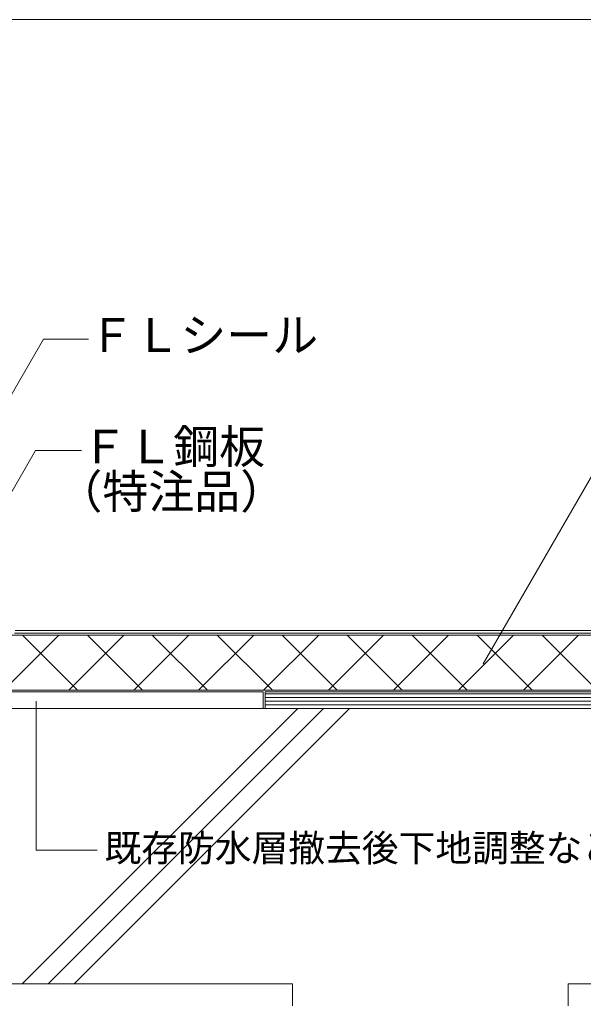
# Model space of a CAD drawing. Units: millimetres on the paper. Extents: x -135 to 135, y -91 to 96.
# Drawn here: x -44.7 to 16.7, y -10.9 to 95.7 of the extents above; entities that cross this region are included whole.
import ezdxf
from ezdxf.enums import TextEntityAlignment as Align

# ---------------------------------------------------------------- set-up
doc = ezdxf.new("R2010")
doc.units = ezdxf.units.MM
for name, color, linetype, lineweight in [('0-0', 7, 'Continuous', 18), ('1-3_断熱材', 7, 'Continuous', 18), ('1-4_リベットル__フ', 3, 'Continuous', 18), ('1-8_下地など', 30, 'Continuous', 18), ('1-A_元図__躯体', 7, 'Continuous', 18), ('E-0', 7, 'Continuous', 18)]:
    doc.layers.add(name, color=color, linetype=linetype, lineweight=lineweight)
doc.styles.add('ＭＳ ゴシック', font='')
doc.styles.get('ＭＳ ゴシック').set_extended_font_data('MS Gothic')

msp = doc.modelspace()

# ---------------------------------------------------------------- linework, layer by layer
at = {"layer": '0-0'}
msp.add_lwpolyline([(-135, 95.675), (135, 95.675), (135, -84.325), (-135, -84.325)], dxfattribs=at)
at = {"layer": '1-3_断熱材'}
for p, q in [((-49.988, 28.67), (29.341, 28.67)), ((-46.44, 22.67), (-40.44, 28.67)), ((-44.413, 28.67), (-38.413, 22.67)), ((-39.369, 22.67), (-33.369, 28.67)), ((-37.342, 28.67), (-31.342, 22.67)), ((-32.297, 22.67), (-26.297, 28.67)), ((-30.271, 28.67), (-24.271, 22.67)), ((-25.226, 22.67), (-19.226, 28.67)), ((-23.2, 28.67), (-17.2, 22.67)), ((-18.155, 22.67), (-12.155, 28.67)), ((-16.129, 28.67), (-10.129, 22.67)), ((-11.084, 22.67), (-5.084, 28.67)), ((-9.058, 28.67), (-3.058, 22.67)), ((-4.013, 22.67), (1.987, 28.67)), ((-1.987, 28.67), (4.013, 22.67)), ((3.058, 22.67), (9.058, 28.67)), ((5.084, 28.67), (11.084, 22.67)), ((10.129, 22.67), (16.129, 28.67)), ((12.155, 28.67), (18.155, 22.67)), ((-50.214, 22.67), (29.42, 22.67))]:
    msp.add_line(p, q, dxfattribs=at)
at = {"layer": '1-4_リベットル__フ'}
for p, q in [((21.086, 28.87), (-45.275, 28.87)), ((21, 29.17), (-45.208, 29.17))]:
    msp.add_line(p, q, dxfattribs=at)
at = {"layer": '1-8_下地など'}
for p, q in [((-18.2, 22.475), (-50.198, 22.475)), ((-18.2, 20.675), (-18.2, 22.475)), ((-18, 20.675), (-18, 22.475)), ((-18, 22.475), (29.42, 22.475)), ((-18, 22.275), (29.42, 22.275)), ((-18, 21.875), (29.42, 21.875)), ((-18, 21.475), (29.42, 21.475)), ((-18.2, 20.675), (-50.198, 20.675)), ((-18, 21.075), (29.42, 21.075)), ((-18, 20.675), (29.42, 20.675))]:
    msp.add_line(p, q, dxfattribs=at)
at = {"layer": '1-A_元図__躯体'}
for p, q in [((-58, 20.675), (80, 20.675)), ((-14.444, 20.675), (-44.444, -9.325)), ((-11.616, 20.675), (-41.616, -9.325)), ((-8.788, 20.675), (-38.788, -9.325)), ((-51.8, -9.325), (-15, -9.325)), ((-15, -9.325), (-15, -54.325)), ((15, -9.325), (15, -54.325)), ((15, -9.325), (80, -9.325))]:
    msp.add_line(p, q, dxfattribs=at)
at = {"layer": 'E-0'}
for p, q in [((5.74, 25.52), (27.289, 62.844)), ((-54.254, 29.245), (-42.993, 48.749)), ((-42.993, 48.749), (-37.993, 48.749))]:
    msp.add_line(p, q, dxfattribs=at)
for points in [[(-59.959, 29.982), (-42.112, 60.893), (-37.22, 60.893)], [(-36.268, 5.25), (-42.899, 5.25), (-42.899, 21.458)]]:
    msp.add_lwpolyline(points, dxfattribs=at)

# ---------------------------------------------------------------- texts
at = {"layer": 'E-0', "style": 'ＭＳ ゴシック'}
for s, height, p in [('ＦＬシール', 3.666, (-37.22, 58.393)), ('ＦＬ鋼板', 3.666, (-37.993, 46.249)), ('（特注品）', 3.666, (-40.705, 41.36)), ('既存防水層撤去後下地調整など', 2.933, (-35.468, 3.135))]:
    msp.add_text(s, height=height, dxfattribs=at).set_placement(p, align=Align.BOTTOM_LEFT)

doc.saveas('drawing.dxf')
